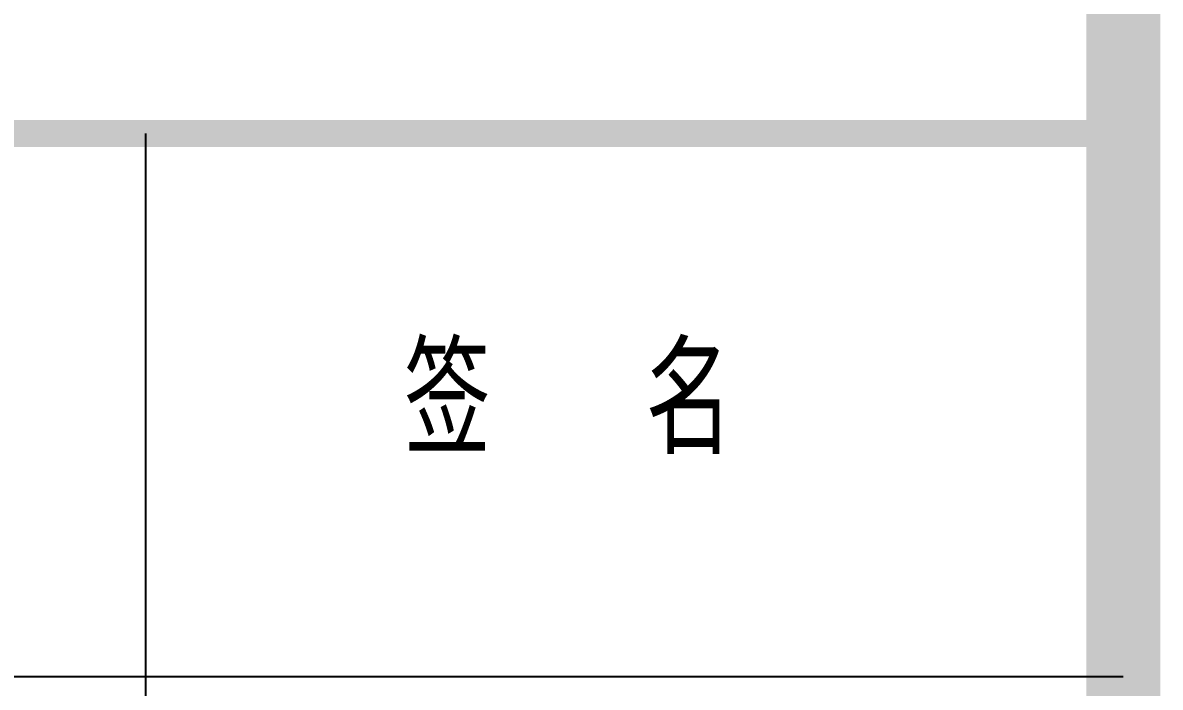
# Model space of a CAD drawing. Extents: x 33088 to 140010, y 13737 to 369010.
# Drawn here: x 118664 to 120968, y 238524 to 239871 of the extents above; entities that cross this region are included whole.
import ezdxf

# ---------------------------------------------------------------- set-up
doc = ezdxf.new("R2010")
doc.units = 0
doc.header["$LTSCALE"] = 1000
doc.header["$MEASUREMENT"] = 0
doc.layers.add('PUB_TEXT', color=7, linetype='CONTINUOUS')
doc.layers.add('PUB_TITLE', color=4, linetype='CONTINUOUS')
doc.styles.add('TQ', font='txt.shx', dxfattribs={"width": 0.8, "bigfont": 'hztxt.shx'})

msp = doc.modelspace()

# ---------------------------------------------------------------- linework, layer by layer
at = {"layer": 'PUB_TITLE', "color": 4}
for p, q in [((118913.3, 231946.3), (118913.3, 239646.3)), ((114843.4, 238546.3), (120893.4, 238546.3))]:
    msp.add_line(p, q, dxfattribs=at)
at = {"layer": 'PUB_TITLE', "const_width": 150}
msp.add_lwpolyline([(37043.4, 214055.8), (120893.4, 214055.8), (120893.4, 274055.8), (37043.4, 274055.8)], close=True, dxfattribs=at)
at = {"layer": 'PUB_TITLE', "color": 4, "const_width": 55}
msp.add_lwpolyline([(114843.4, 239646.3), (120893.4, 239646.3)], dxfattribs=at)

# ---------------------------------------------------------------- texts
at = {"layer": 'PUB_TEXT', "color": 2, "insert": (119435.9, 239216.9), "char_height": 220, "width": 1847.813, "attachment_point": 1, "style": 'TQ'}
msp.add_mtext('签  名', dxfattribs=at)

doc.saveas('drawing.dxf')
